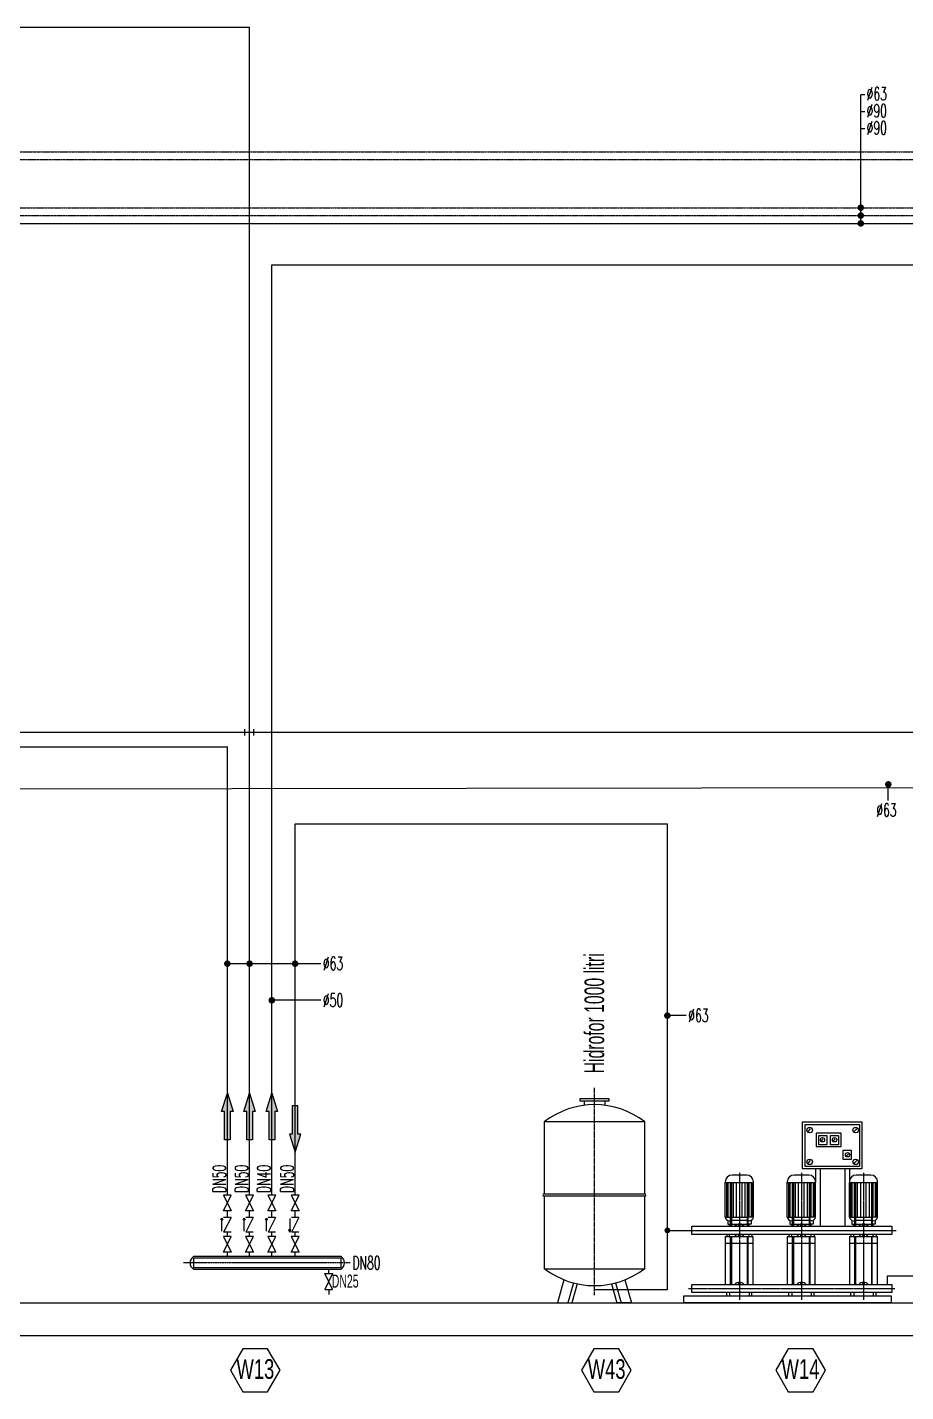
# Model space of a CAD drawing. Header units: inches. Extents: x -213476 to 33124, y -97366 to -68351.
# Drawn here: x -139428 to -134064, y -94996 to -86666 of the extents above; entities that cross this region are included whole.
import ezdxf
from ezdxf.enums import TextEntityAlignment as Align

# ---------------------------------------------------------------- set-up
doc = ezdxf.new("R2010")
doc.units = ezdxf.units.IN
doc.header["$MEASUREMENT"] = 0
doc.set_wipeout_variables(frame=1)
for name, pattern in [('ACAD_ISO06W100', [36, 24, -3, 0, -3, 0, -3, 0, -3]), ('CENTER2', [28.575, 19.05, -3.175, 3.175, -3.175]), ('SICAKSU', [1.25, 0.625, -0.125, 0.125, -0.125, 0.125, -0.125])]:
    doc.linetypes.add(name, pattern=pattern)
for name, color, linetype in [('duvar', 3, 'Continuous'), ('ok', 7, 'Continuous'), ('t- pis çap', 7, 'Continuous'), ('T-ISICİHAZ', 8, 'Continuous'), ('T-NOT', 7, 'Continuous'), ('t-sirkulasyon', 7, 'Continuous'), ('t-sirkülasyon', 7, 'ACAD_ISO06W100'), ('t-soguk', 161, 'Continuous'), ('t-sıcak', 10, 'SICAKSU'), ('t-temiz çap', 7, 'Continuous'), ('t-vana', 7, 'Continuous'), ('t-yumuşak su', 7, 'Continuous')]:
    doc.layers.add(name, color=color, linetype=linetype)
doc.layers.add('t-çap', color=2, linetype='Continuous', true_color=0xffff00)
doc.styles.add('ARIAL', font='wturkce.shx')
doc.styles.add('not', font='WTURKCE.SHX', dxfattribs={"width": 0.6, "height": 10})
doc.styles.get("Standard").update_dxf_attribs({"font": 'arial.ttf'})
doc.styles.add('t-sihsemacap', font='txt.shx', dxfattribs={"width": 0.6, "height": 10})
doc.styles.add('t-temiz çap', font='wturkce.shx', dxfattribs={"width": 0.6, "height": 10})
doc.styles.add('T-TOPLAM', font='txt.shx', dxfattribs={"width": 0.6, "height": 10})
doc.linetypes.add('Yumusaksu', pattern='A,1.5,-0.15,["Ys",Standard,S=0.2,R=0,X=-0.05,Y=-0.05],-0.35', length=2)

# ---------------------------------------------------------------- blocks, each defined once
blk = doc.blocks.new('t-vana')
at = {"color": 7}
blk.add_wipeout([(6, 12), (0, 12), (6, 0), (0, 0), (6, 12), (0, 12)], dxfattribs=at).dxf.layer = 'T-ISICİHAZ'
at = {"layer": 't-vana'}
for p, q in [((6, 12), (0, 12)), ((0, 12), (6, 0)), ((0, 0), (6, 12)), ((6, 0), (0, 0))]:
    blk.add_line(p, q, dxfattribs=at)
blk = doc.blocks.new('A$C12F96355')
at = {"layer": 'ok', "ltscale": 100}
blk.add_hatch(color=256, dxfattribs=at).paths.add_polyline_path([(-16.44, 1), (-16.44, -1), (-6.42, -1), (-6.42, -2.01), (0, 0), (-6.42, 2.01), (-6.42, 1)])
blk.add_lwpolyline([(-6.42, -1), (-16.44, -1), (-16.44, 1), (-6.42, 1), (-6.42, 2.01), (0, 0), (-6.42, -2.01), (-6.42, -1), (-16.44, -1)], dxfattribs=at)

msp = doc.modelspace()

# ---------------------------------------------------------------- linework, layer by layer
at = {"layer": 'duvar', "color": 3, "lineweight": -3}
for p, q in [((-213010.7, -94453.6), (-13803.3, -94453.6)), ((-213010.7, -94653.6), (-13803.3, -94653.6))]:
    msp.add_line(p, q, dxfattribs=at)
at = {"layer": 't- pis çap'}
for p, q in [((-138098.7, -90989.6), (-138098.7, -90951)), ((-138044.6, -90989.6), (-138044.6, -90951))]:
    msp.add_line(p, q, dxfattribs=at)
at = {"layer": 'T-ISICİHAZ', "color": 7}
for p, q in [((-136052, -93207), (-135877.8, -93207)), ((-136052, -93222.7), (-136052, -93207)), ((-135877.8, -93207), (-135877.8, -93222.7)), ((-135877.8, -93222.7), (-136052, -93222.7)), ((-136027, -93222.9), (-136027, -93247.6)), ((-135900.1, -93247.7), (-135900.1, -93223.5)), ((-135657.3, -93348.2), (-136272.6, -93348.2)), ((-136272.6, -93348.2), (-136272.6, -93787.6)), ((-135657.3, -93787.6), (-135657.3, -93348.2)), ((-134658.8, -93407.2), (-134644.4, -93391.2)), ((-134578.6, -93464.8), (-134567.1, -93451.9)), ((-134505.3, -93464.8), (-134493.8, -93451.9)), ((-134377.8, -93407.2), (-134363.4, -93391.2)), ((-134425.7, -93556.3), (-134414.3, -93543.5)), ((-134658.8, -93601.3), (-134644.4, -93585.2)), ((-134614.5, -93633), (-134614.5, -93719.9)), ((-134586.7, -93633), (-134586.7, -93986.4)), ((-134435.7, -93633), (-134435.7, -93986.4)), ((-134408, -93633), (-134408, -93715.4)), ((-134377.8, -93601.3), (-134363.4, -93585.2)), ((-135166, -93715.4), (-135166, -93719.9)), ((-135035.5, -93673.4), (-135124, -93673.4)), ((-134993.5, -93929.7), (-134993.5, -93715.4)), ((-134787, -93715.4), (-134787, -93719.9)), ((-134656.5, -93673.4), (-134745, -93673.4)), ((-134614.5, -93929.7), (-134614.5, -93715.4)), ((-134408, -93715.4), (-134408, -93719.9)), ((-134277.5, -93673.4), (-134366, -93673.4)), ((-134235.4, -93929.7), (-134235.4, -93715.4)), ((-136272.5, -93787.6), (-135657.3, -93787.6)), ((-135166, -93929.7), (-135166, -93719.9)), ((-135166, -93719.9), (-134993.5, -93719.9)), ((-135158.9, -93719.9), (-135158.9, -93929.7)), ((-135150.9, -93719.9), (-135150.9, -93929.7)), ((-135136.8, -93719.9), (-135136.8, -93929.7)), ((-135133.7, -93986.4), (-135133.7, -93719.9)), ((-135127.7, -93719.9), (-135127.7, -93986.4)), ((-135117.8, -93719.9), (-135117.8, -93929.7)), ((-135098.8, -93719.9), (-135098.8, -93900.8)), ((-135064.7, -93719.9), (-135064.7, -93900.8)), ((-135045.6, -93719.9), (-135045.6, -93929.7)), ((-135031.9, -93719.9), (-135031.9, -93986.4)), ((-135025.8, -93986.4), (-135025.8, -93719.9)), ((-135022.7, -93719.9), (-135022.7, -93929.7)), ((-135008.6, -93719.9), (-135008.6, -93929.7)), ((-135000.6, -93719.9), (-135000.6, -93929.7)), ((-134787, -93929.7), (-134787, -93719.9)), ((-134787, -93719.9), (-134614.5, -93719.9)), ((-134779.9, -93719.9), (-134779.9, -93929.7)), ((-134771.9, -93719.9), (-134771.9, -93929.7)), ((-134757.8, -93719.9), (-134757.8, -93929.7)), ((-134754.6, -93986.4), (-134754.6, -93719.9)), ((-134748.7, -93719.9), (-134748.7, -93986.4)), ((-134738.8, -93719.9), (-134738.8, -93929.7)), ((-134719.7, -93719.9), (-134719.7, -93900.8)), ((-134685.7, -93719.9), (-134685.7, -93900.8)), ((-134666.6, -93719.9), (-134666.6, -93929.7)), ((-134652.9, -93719.9), (-134652.9, -93986.4)), ((-134646.8, -93986.4), (-134646.8, -93719.9)), ((-134643.6, -93719.9), (-134643.6, -93929.7)), ((-134629.6, -93719.9), (-134629.6, -93929.7)), ((-134621.6, -93719.9), (-134621.6, -93929.7)), ((-134408, -93929.7), (-134408, -93719.9)), ((-134408, -93719.9), (-134235.4, -93719.9)), ((-134400.9, -93719.9), (-134400.9, -93929.7)), ((-134392.8, -93719.9), (-134392.8, -93929.7)), ((-134378.8, -93719.9), (-134378.8, -93929.7)), ((-134375.6, -93986.4), (-134375.6, -93719.9)), ((-134369.6, -93719.9), (-134369.6, -93986.4)), ((-134359.8, -93719.9), (-134359.8, -93929.7)), ((-134340.7, -93719.9), (-134340.7, -93900.8)), ((-134306.6, -93719.9), (-134306.6, -93900.8)), ((-134287.6, -93719.9), (-134287.6, -93929.7)), ((-134273.8, -93719.9), (-134273.8, -93986.4)), ((-134267.8, -93986.4), (-134267.8, -93719.9)), ((-134264.6, -93719.9), (-134264.6, -93929.7)), ((-134250.6, -93719.9), (-134250.6, -93929.7)), ((-134242.6, -93719.9), (-134242.6, -93929.7)), ((-136272.6, -93801.7), (-136272.6, -94245.1)), ((-135657.6, -93801.8), (-136272.5, -93801.8)), ((-135657.3, -94245.1), (-135657.3, -93802.2)), ((-135166, -93929.7), (-135133.7, -93929.7)), ((-135151.1, -93950), (-135151.1, -93972.9)), ((-135141.4, -93952), (-135133.7, -93952)), ((-135127.7, -93929.7), (-135031.8, -93929.7)), ((-135031.8, -93951.7), (-135127.7, -93951.7)), ((-135098.8, -93899.1), (-135098.8, -93929.7)), ((-135064.7, -93899.1), (-135064.7, -93929.7)), ((-134993.5, -93929.7), (-135025.8, -93929.7)), ((-135018.2, -93952), (-135025.8, -93952)), ((-135008.4, -93950), (-135008.4, -93972.9)), ((-134787, -93929.7), (-134754.6, -93929.7)), ((-134772.1, -93950), (-134772.1, -93972.9)), ((-134762.3, -93952), (-134754.6, -93952)), ((-134748.7, -93929.7), (-134652.8, -93929.7)), ((-134652.8, -93951.7), (-134748.7, -93951.7)), ((-134719.7, -93899.1), (-134719.7, -93929.7)), ((-134685.7, -93899.1), (-134685.7, -93929.7)), ((-134614.5, -93929.7), (-134646.8, -93929.7)), ((-134639.1, -93952), (-134646.8, -93952)), ((-134629.4, -93950), (-134629.4, -93972.9)), ((-134408, -93929.7), (-134375.6, -93929.7)), ((-134393.1, -93950), (-134393.1, -93972.9)), ((-134383.3, -93952), (-134375.6, -93952)), ((-134369.6, -93929.7), (-134273.8, -93929.7)), ((-134273.8, -93951.7), (-134369.6, -93951.7)), ((-134340.7, -93899.1), (-134340.7, -93929.7)), ((-134306.6, -93899.1), (-134306.6, -93929.7)), ((-134235.4, -93929.7), (-134267.8, -93929.7)), ((-134260.1, -93952), (-134267.8, -93952)), ((-134250.3, -93950), (-134250.3, -93972.9)), ((-135387.6, -94011.3), (-134122.3, -94011.3)), ((-135369, -94036.2), (-135369, -93986.4)), ((-135369, -93986.4), (-134149.6, -93986.4)), ((-134149.6, -94036.2), (-135369, -94036.2)), ((-135166, -94049.5), (-135166, -94340.8)), ((-135166, -94049.5), (-135118.2, -94049.5)), ((-135156.4, -94036.2), (-135156.4, -94049.5)), ((-135151.1, -93972.9), (-135133.7, -93972.9)), ((-135139.1, -93986.4), (-135139.1, -93972.9)), ((-135139, -94049.5), (-135139, -94036.2)), ((-135133.7, -94340.8), (-135133.7, -94049.5)), ((-135127.7, -93972.9), (-135031.8, -93972.9)), ((-135127.7, -94049.5), (-135127.7, -94340.8)), ((-135119.3, -94049.5), (-135025.1, -94049.5)), ((-135099.1, -93973), (-135099.1, -93978.4)), ((-135099.1, -94049.5), (-135099.1, -94044.2)), ((-135058.5, -93973), (-135058.5, -93979.6)), ((-135058.5, -94049.5), (-135058.5, -94043)), ((-135031.9, -94049.5), (-135031.9, -94340.8)), ((-135025.9, -94340.8), (-135025.9, -94049.5)), ((-135025.9, -94049.5), (-134997.2, -94049.5)), ((-135008.4, -93972.9), (-135025.8, -93972.9)), ((-135020.5, -94049.5), (-135020.5, -94036.2)), ((-135020.4, -93986.4), (-135020.4, -93972.9)), ((-135003.1, -94036.2), (-135003.1, -94049.5)), ((-134997.2, -94049.5), (-134997.2, -94340.8)), ((-134787, -94049.5), (-134787, -94340.8)), ((-134787, -94049.5), (-134739.2, -94049.5)), ((-134777.4, -94036.2), (-134777.4, -94049.5)), ((-134772.1, -93972.9), (-134754.6, -93972.9)), ((-134760, -93986.4), (-134760, -93972.9)), ((-134760, -94049.5), (-134760, -94036.2)), ((-134754.6, -94340.8), (-134754.6, -94049.5)), ((-134748.7, -93972.9), (-134652.8, -93972.9)), ((-134748.7, -94049.5), (-134748.7, -94340.8)), ((-134740.3, -94049.5), (-134646.1, -94049.5)), ((-134720.1, -93973), (-134720.1, -93978.4)), ((-134720.1, -94049.5), (-134720.1, -94044.2)), ((-134679.4, -93973), (-134679.4, -93979.6)), ((-134679.4, -94049.5), (-134679.4, -94043)), ((-134652.9, -94049.5), (-134652.9, -94340.8)), ((-134646.9, -94340.8), (-134646.9, -94049.5)), ((-134646.9, -94049.5), (-134618.1, -94049.5)), ((-134629.4, -93972.9), (-134646.8, -93972.9)), ((-134641.5, -94049.5), (-134641.5, -94036.2)), ((-134641.4, -93986.4), (-134641.4, -93972.9)), ((-134624, -94036.2), (-134624, -94049.5)), ((-134618.1, -94049.5), (-134618.1, -94340.8)), ((-134408, -94049.5), (-134408, -94340.8)), ((-134408, -94049.5), (-134360.2, -94049.5)), ((-134398.4, -94036.2), (-134398.4, -94049.5)), ((-134393.1, -93972.9), (-134375.6, -93972.9)), ((-134381, -93986.4), (-134381, -93972.9)), ((-134380.9, -94049.5), (-134380.9, -94036.2)), ((-134375.6, -94340.8), (-134375.6, -94049.5)), ((-134369.6, -93972.9), (-134273.8, -93972.9)), ((-134369.6, -94049.5), (-134369.6, -94340.8)), ((-134361.3, -94049.5), (-134267.1, -94049.5)), ((-134341.1, -93973), (-134341.1, -93978.4)), ((-134341.1, -94049.5), (-134341.1, -94044.2)), ((-134300.4, -93973), (-134300.4, -93979.6)), ((-134300.4, -94049.5), (-134300.4, -94043)), ((-134273.8, -94049.5), (-134273.8, -94340.8)), ((-134267.9, -94340.8), (-134267.9, -94049.5)), ((-134267.9, -94049.5), (-134239.1, -94049.5)), ((-134250.3, -93972.9), (-134267.8, -93972.9)), ((-134262.5, -94049.5), (-134262.5, -94036.2)), ((-134262.4, -93986.4), (-134262.4, -93972.9)), ((-134245, -94036.2), (-134245, -94049.5)), ((-134239.1, -94049.5), (-134239.1, -94340.8)), ((-134149.6, -93986.4), (-134149.6, -94036.2)), ((-135166, -94089), (-135133.7, -94089)), ((-135127.8, -94089), (-135031.8, -94089)), ((-135025.9, -94089), (-134997.2, -94089)), ((-134787, -94089), (-134754.6, -94089)), ((-134748.7, -94089), (-134652.8, -94089)), ((-134646.9, -94089), (-134618.1, -94089)), ((-134408, -94089), (-134375.6, -94089)), ((-134369.7, -94089), (-134273.8, -94089)), ((-134267.9, -94089), (-134239.1, -94089)), ((-137512, -94180.5), (-138412.7, -94180.5)), ((-138412.7, -94180.5), (-138412.7, -94238.5)), ((-137512, -94238.5), (-137512, -94180.5)), ((-138412.7, -94238.5), (-137512, -94238.5)), ((-137587.3, -94275.5), (-137587.3, -94248.2)), ((-136272.6, -94245.1), (-135657.3, -94245.1)), ((-137587.3, -94371.8), (-137587.3, -94403.1)), ((-136151, -94312.5), (-136191, -94453.6)), ((-136092.9, -94331.9), (-136127.3, -94453.6)), ((-136069.4, -94337.6), (-136102.3, -94453.6)), ((-135860.5, -94337.6), (-135827.6, -94453.6)), ((-135837, -94331.9), (-135802.5, -94453.6)), ((-135778.9, -94312.5), (-135738.9, -94453.6)), ((-135369, -94390.7), (-135369, -94340.8)), ((-135369, -94340.8), (-134149.6, -94340.8)), ((-134149.6, -94340.8), (-134149.6, -94390.7)), ((-136191, -94453.6), (-136102.3, -94453.6)), ((-135738.9, -94453.6), (-135827.6, -94453.6)), ((-135420, -94412), (-135420, -94453.6)), ((-134149.9, -94412), (-135420, -94412)), ((-134149.9, -94453.6), (-135420, -94453.6)), ((-134149.6, -94390.7), (-135369, -94390.7)), ((-135156.4, -94412), (-135156.4, -94390.7)), ((-135139, -94390.7), (-135139, -94412)), ((-135020.5, -94390.7), (-135020.5, -94412)), ((-135003.1, -94412), (-135003.1, -94390.7)), ((-134777.4, -94412), (-134777.4, -94390.7)), ((-134760, -94390.7), (-134760, -94412)), ((-134641.5, -94390.7), (-134641.5, -94412)), ((-134624, -94412), (-134624, -94390.7)), ((-134398.4, -94412), (-134398.4, -94390.7)), ((-134380.9, -94390.7), (-134380.9, -94412)), ((-134262.5, -94390.7), (-134262.5, -94412)), ((-134245, -94412), (-134245, -94390.7)), ((-134149.9, -94453.6), (-134149.9, -94412))]:
    msp.add_line(p, q, dxfattribs=at)
at = {"layer": 'T-ISICİHAZ', "color": 7, "linetype": 'CENTER2', "ltscale": 0.8}
msp.add_line((-135964.9, -94405.9), (-135964.9, -93141), dxfattribs=at)
at = {"layer": 'T-ISICİHAZ', "color": 7, "linetype": 'CENTER2', "ltscale": 0.6}
for p, q in [((-135079.8, -93660.3), (-135079.8, -94434.9)), ((-134700.7, -93660.3), (-134700.7, -94434.9)), ((-134321.7, -93660.3), (-134321.7, -94434.9)), ((-135389.5, -94365.7), (-134139.1, -94365.7))]:
    msp.add_line(p, q, dxfattribs=at)
at = {"layer": 'T-ISICİHAZ', "color": 7, "linetype": 'CENTER2', "ltscale": 0.5}
msp.add_line((-137456.4, -94209.5), (-138473.1, -94209.5), dxfattribs=at)
at = {"layer": 'T-ISICİHAZ', "color": 240}
for p, q in [((-137511.9, -94170.9), (-138412.7, -94170.9)), ((-138412.9, -94248.1), (-137512.2, -94248.1))]:
    msp.add_line(p, q, dxfattribs=at)
at = {"layer": 'T-ISICİHAZ', "color": 7}
for points in [[(-134695.9, -93351.2), (-134695.9, -93633), (-134329.4, -93633), (-134329.4, -93351.2)], [(-134679, -93366.8), (-134679, -93619.4), (-134345.1, -93619.4), (-134345.1, -93366.8)], [(-134611.5, -93418.5), (-134611.5, -93499.8), (-134458.1, -93499.8), (-134458.1, -93418.5)], [(-134597.3, -93434.8), (-134597.3, -93486.5), (-134544.4, -93486.5), (-134544.4, -93434.8)], [(-134525.2, -93434.8), (-134525.2, -93486.5), (-134472.3, -93486.5), (-134472.3, -93434.8)], [(-134448.3, -93524), (-134448.3, -93575.6), (-134395.4, -93575.6), (-134395.4, -93524)]]:
    msp.add_lwpolyline(points, close=True, dxfattribs=at)
at = {"layer": 'T-ISICİHAZ', "color": 4}
for points in [[(-138112.1, -94996.3), (-137960.4, -94996.3), (-137884.6, -94864.9), (-137960.4, -94733.6), (-138112.1, -94733.6), (-138187.9, -94864.9)], [(-135967.4, -94996.3), (-135815.7, -94996.3), (-135739.9, -94864.9), (-135815.7, -94733.6), (-135967.4, -94733.6), (-136043.2, -94864.9)], [(-134780.8, -94996.3), (-134629.2, -94996.3), (-134553.3, -94864.9), (-134629.2, -94733.6), (-134780.8, -94733.6), (-134856.7, -94864.9)]]:
    msp.add_lwpolyline(points, close=True, dxfattribs=at)
at = {"layer": 'T-ISICİHAZ', "color": 7}
for centre, radius in [((-134650.6, -93399.1), 16.5), ((-134369.7, -93399.1), 16.5), ((-134572.1, -93458.3), 13.2), ((-134498.8, -93458.3), 13.2), ((-134419.3, -93549.9), 13.2), ((-134650.6, -93593.2), 16.5), ((-134369.7, -93593.2), 16.5), ((-135079.8, -93980.3), 4.67), ((-135079.8, -94042.3), 4.67), ((-134700.7, -93980.3), 4.67), ((-134700.7, -94042.3), 4.67), ((-134321.7, -93980.3), 4.67), ((-134321.7, -94042.3), 4.67), ((-135079.8, -94335.1), 4.67), ((-134700.7, -94335.1), 4.67), ((-134321.7, -94335.1), 4.67)]:
    msp.add_circle(centre, radius, dxfattribs=at)
for centre, radius, start, end in [((-135963.9, -93743.3), 499.6, 52.0694, 127.9306), ((-135124, -93715.4), 42, 90, 180), ((-135035.5, -93715.4), 42, 0, 90), ((-134745, -93715.4), 42, 90, 180), ((-134656.5, -93715.4), 42, 0, 90), ((-134366, -93715.4), 42, 90, 180), ((-134277.5, -93715.4), 42, 0, 90), ((-136272.5, -93794.7), 7.16, 90, 270), ((-135657.3, -93794.7), 7.16, 270, 90), ((-135141.4, -93927.2), 24.8, 185.70522, 270), ((-135018.2, -93927.2), 24.8, 270, 354.29478), ((-134762.3, -93927.2), 24.8, 185.70522, 270), ((-134639.1, -93927.2), 24.8, 270, 354.29478), ((-134383.3, -93927.2), 24.8, 185.70522, 270), ((-134260.1, -93927.2), 24.8, 270, 354.29478), ((-135079.8, -94011.2), 38.1, 40.43614, 139.56386), ((-135079.8, -94011.4), 38.1, 220.67192, 319.32808), ((-134700.7, -94011.2), 38.1, 40.43614, 139.56386), ((-134700.7, -94011.4), 38.1, 220.67192, 319.32808), ((-134321.7, -94011.2), 38.1, 40.43614, 139.56386), ((-134321.7, -94011.4), 38.1, 220.67192, 319.32808), ((-135963.9, -93849.2), 499.6, 232.0694, 307.9306), ((-135079.8, -94366), 38.1, 41.39477, 138.60523), ((-134700.7, -94366), 38.1, 41.39477, 138.60523), ((-134321.7, -94366), 38.1, 41.39477, 138.60523)]:
    msp.add_arc(centre, radius, start, end, dxfattribs=at)
at = {"layer": 'T-ISICİHAZ', "color": 240}
for centre, start, end in [((-138387.7, -94209.6), 122.81489, 236.86326), ((-137537.1, -94209.4), 302.75722, 56.80617)]:
    msp.add_arc(centre, 46, start, end, dxfattribs=at)
at = {"layer": 't-sirkülasyon', "ltscale": 0.04}
for p, q in [((-169707.2, -87426, 0), (-112672.9, -87426, 0)), ((-157724.2, -87767.2, 0), (-112672.9, -87767.2, 0))]:
    msp.add_line(p, q, dxfattribs=at)
at = {"layer": 't-soguk'}
for p, q in [((-154679, -90970.3), (-121471.9, -90970.3, 0)), ((-141721.6, -91319.6), (-121631.9, -91288, 0))]:
    msp.add_line(p, q, dxfattribs=at)
at = {"layer": 't-sıcak'}
for p, q in [((-168411.7, -87474, 0), (-112672.9, -87474, 0)), ((-161246.2, -87815.2, 0), (-112672.9, -87815.2, 0))]:
    msp.add_line(p, q, dxfattribs=at)
at = {"layer": 't-temiz çap', "color": 7, "ltscale": 0.5}
for p, q in [((-134338.5, -87863.2), (-134338.5, -87077.3)), ((-134314.5, -87077.3), (-134338.5, -87077.3)), ((-134314.5, -87181.3), (-134338.5, -87181.3)), ((-134314.5, -87285.3), (-134338.5, -87285.3)), ((-137636, -92382.9), (-138206.2, -92382.9)), ((-137636, -92606.7), (-137934.4, -92606.7)), ((-135405.1, -92700.1), (-135519.4, -92700.1))]:
    msp.add_line(p, q, dxfattribs=at)
at = {"layer": 't-temiz çap', "color": 7, "ltscale": 0.5, "const_width": 20, "elevation": 0}
for points in [[(-134348.5, -87767.2, 1), (-134328.5, -87767.2, 1)], [(-134348.5, -87815.2, 1), (-134328.5, -87815.2, 1)], [(-134348.5, -87863.2, 1), (-134328.5, -87863.2, 1)]]:
    msp.add_lwpolyline(points, format="xyb", close=True, dxfattribs=at)
at = {"layer": 't-temiz çap', "color": 7, "ltscale": 0.5, "const_width": 20}
for points in [[(-138216.2, -92382.9, 1), (-138196.2, -92382.9, 1)], [(-138080.3, -92382.9, 1), (-138060.3, -92382.9, 1)], [(-137802.4, -92382.9, 1), (-137782.4, -92382.9, 1)], [(-137944.4, -92606.7, 1), (-137924.4, -92606.7, 1)], [(-135529.4, -92700.1, 1), (-135509.4, -92700.1, 1)]]:
    msp.add_lwpolyline(points, format="xyb", close=True, dxfattribs=at)
at = {"layer": 't-vana'}
for p, q in [((-138245.6, -93946.8), (-138239.5, -93934.6)), ((-138233.3, -93946.8), (-138245.6, -93946.8)), ((-138239.5, -93934.6), (-138233.3, -93946.8)), ((-138239.5, -94016.9), (-138239.5, -93946.8)), ((-138183.6, -93932.7), (-138228.8, -94023.1)), ((-138183.6, -93932.7), (-138228.8, -93932.7)), ((-138109.7, -93946.8), (-138103.6, -93934.6)), ((-138097.4, -93946.8), (-138109.7, -93946.8)), ((-138103.6, -93934.6), (-138097.4, -93946.8)), ((-138103.6, -94016.9), (-138103.6, -93946.8)), ((-138047.7, -93932.7), (-138092.9, -94023.1)), ((-138047.7, -93932.7), (-138092.9, -93932.7)), ((-137973.8, -93946.8), (-137967.7, -93934.6)), ((-137961.5, -93946.8), (-137973.8, -93946.8)), ((-137967.7, -93934.6), (-137961.5, -93946.8)), ((-137967.7, -94016.9), (-137967.7, -93946.8)), ((-137911.8, -93932.7), (-137957, -94023.1)), ((-137911.8, -93932.7), (-137957, -93932.7)), ((-137825.6, -93938.9), (-137825.6, -94008.9)), ((-137769.8, -93932.7), (-137815, -94023.1)), ((-137769.8, -93932.7), (-137815, -93932.7)), ((-138183.6, -94023.1), (-138228.8, -94023.1)), ((-138047.7, -94023.1), (-138092.9, -94023.1)), ((-137911.8, -94023.1), (-137957, -94023.1)), ((-137831.8, -94008.9), (-137825.6, -94021.2)), ((-137819.5, -94008.9), (-137831.8, -94008.9)), ((-137825.6, -94021.2), (-137819.5, -94008.9)), ((-137769.8, -94023.1), (-137815, -94023.1))]:
    msp.add_line(p, q, dxfattribs=at)
at = {"layer": 't-yumuşak su', "color": 52, "linetype": 'Yumusaksu', "ltscale": 0.7}
for p, q in [((-211797, -86665.8, 0), (-138070.3, -86665.8, 0)), ((-138070.3, -93795.3), (-138070.3, -86665.8, 0)), ((-154832.5, -87863.2, 0), (-112672.9, -87863.2, 0)), ((-137934.4, -88115.8, 0), (-112672.9, -88115.8, 0)), ((-137934.4, -93795.3), (-137934.4, -88115.8, 0)), ((-167149.8, -91059.6), (-138206.2, -91059.6)), ((-138206.2, -93795.3), (-138206.2, -91059.6, 0)), ((-137792.4, -93795.3), (-137792.4, -91529.8, 0)), ((-137792.4, -91529.8, 0), (-135519.4, -91529.8)), ((-135519.4, -94372.5), (-135519.4, -91529.8)), ((-138206.2, -93932.7), (-138206.2, -93891.6)), ((-138070.3, -93932.7), (-138070.3, -93891.6)), ((-137934.4, -93932.7), (-137934.4, -93891.6)), ((-137792.4, -93932.7), (-137792.4, -93891.6)), ((-138206.2, -94048.6), (-138206.2, -94023.1)), ((-138070.3, -94048.6), (-138070.3, -94023.1)), ((-137934.4, -94048.6), (-137934.4, -94023.1)), ((-137792.4, -94048.6), (-137792.4, -94023.1)), ((-135519.4, -94011.3), (-135377.1, -94011.3)), ((-138206.2, -94170.9), (-138206.2, -94145)), ((-138070.3, -94170.9), (-138070.3, -94145)), ((-137934.4, -94170.9), (-137934.4, -94145)), ((-137792.4, -94170.9), (-137792.4, -94145)), ((-134175.1, -94288.8), (-134001, -94288.8)), ((-134175.1, -94340.8), (-134175.1, -94288.8)), ((-135964.9, -94372.5), (-135519.4, -94372.5)), ((-134149.6, -94365.9), (-134129.9, -94365.9))]:
    msp.add_line(p, q, dxfattribs=at)
at = {"layer": 't-yumuşak su', "color": 52, "linetype": 'Yumusaksu', "ltscale": 0.7, "const_width": 17.6}
msp.add_lwpolyline([(-135528.2, -94011.3, 1), (-135510.6, -94011.3, 1)], format="xyb", close=True, dxfattribs=at)
at = {"layer": 't-çap', "color": 7}
msp.add_line((-134170.3, -91387.1), (-134170.3, -91288), dxfattribs=at)
at = {"layer": 't-çap', "color": 7, "const_width": 20}
msp.add_lwpolyline([(-134180.3, -91288, 1), (-134160.3, -91288, 1)], format="xyb", close=True, dxfattribs=at)

# ---------------------------------------------------------------- block references
at = {"layer": 'ok', "color": 0, "ltscale": 100}
for p, xscale, yscale, zscale, rotation in [((-138206.2, -93174.3), 17.28000000026077, 17.28000000026077, 17.28000000026077, 90), ((-138070.3, -93174.3), 17.28000000026077, 17.28000000026077, 17.28000000026077, 90), ((-137934.4, -93174.3), 17.28000000026077, 17.28000000026077, 17.28000000026077, 90), ((-137792.4, -93534.6), -17.28000000026077, 17.27999999979511, 17.28, 89.99999999999967)]:
    msp.add_blockref('A$C12F96355', p, dxfattribs=dict(at, xscale=xscale, yscale=yscale, zscale=zscale, rotation=rotation))

# ---------------------------------------------------------------- texts
at = {"layer": 'T-ISICİHAZ', "color": 7, "style": 'ARIAL', "width": 0.7}
for s, p in [('W13', (-138035, -94917.7)), ('W43', (-135890.2, -94917.7)), ('W14', (-134706.6, -94917.7))]:
    msp.add_text(s, height=120, dxfattribs=at).set_placement(p, align=Align.CENTER)
at = {"layer": 'T-NOT', "color": 150, "style": 'not', "width": 0.6}
msp.add_text('Hidrofor 1000 litri', height=120, rotation=90, dxfattribs=at).set_placement((-135905.5, -93052.7, 0))
at = {"layer": 't-sirkulasyon', "color": 6, "linetype": 'Continuous', "style": 't-sihsemacap', "width": 0.6}
msp.add_text('%%C63', height=80, dxfattribs=at).set_placement((-134302.7, -87071.6), align=Align.MIDDLE_LEFT)
at = {"layer": 't-temiz çap', "color": 10, "linetype": 'Continuous', "style": 't-sihsemacap', "width": 0.6}
msp.add_text('%%C90', height=80, dxfattribs=at).set_placement((-134302.7, -87175.6), align=Align.MIDDLE_LEFT)
at = {"layer": 't-temiz çap', "color": 52, "linetype": 'Yumusaksu', "ltscale": 0.5, "style": 't-sihsemacap', "width": 0.6}
msp.add_text('%%C90', height=80, dxfattribs=at).set_placement((-134302.7, -87279.6), align=Align.MIDDLE_LEFT)
at = {"layer": 't-temiz çap', "color": 7, "ltscale": 0.5, "style": 't-sihsemacap', "width": 0.6}
for s, p in [('%%C63', (-137622.7, -92381.6)), ('%%C50', (-137622.7, -92605.5)), ('%%C63', (-135391.8, -92698.8))]:
    msp.add_text(s, height=80, dxfattribs=at).set_placement(p, align=Align.MIDDLE_LEFT)
at = {"layer": 't-yumuşak su', "color": 52, "linetype": 'Yumusaksu', "ltscale": 0.5, "style": 't-sihsemacap', "width": 0.6}
msp.add_text('%%C63', height=80, dxfattribs=at).set_placement((-134242.8, -91444.9), align=Align.MIDDLE_LEFT)
at = {"layer": 't-çap', "color": 7, "style": 'T-TOPLAM', "width": 0.6}
msp.add_text('DN80', height=80, dxfattribs=at).set_placement((-137442, -94249.6))

# ---------------------------------------------------------------- next in the draw order: block references
at = {"layer": 't-vana', "xscale": 8, "yscale": 8, "zscale": 8}
for p in [(-138230.3, -93891.7), (-138094.4, -93891.7), (-137816.5, -93891.7), (-138230.3, -94145), (-138094.4, -94145), (-137958.5, -94145), (-137816.5, -94145)]:
    msp.add_blockref('t-vana', p, dxfattribs=at)
at = {"layer": 't-vana', "xscale": 8, "yscale": 8, "zscale": 8, "rotation": 180}
msp.add_blockref('t-vana', (-137563.2, -94275.5), dxfattribs=at)

# ---------------------------------------------------------------- next in the draw order: texts
at = {"layer": 't-temiz çap', "color": 7, "ltscale": 0.5, "style": 't-sihsemacap', "width": 0.6}
for p in [(-138255.3, -93781.5), (-138119.4, -93781.5), (-137841.5, -93781.5)]:
    msp.add_text('DN50', height=80, rotation=90, dxfattribs=at).set_placement(p, align=Align.MIDDLE_LEFT)
at = {"layer": 't-temiz çap', "color": 200, "style": 't-temiz çap', "width": 0.6}
msp.add_text('DN25', height=80, dxfattribs=at).set_placement((-137568.7, -94360.7))

# ---------------------------------------------------------------- next in the draw order: block references
at = {"layer": 't-vana', "xscale": 8, "yscale": 8, "zscale": 8}
msp.add_blockref('t-vana', (-137958.5, -93891.7), dxfattribs=at)

# ---------------------------------------------------------------- next in the draw order: texts
at = {"layer": 't-temiz çap', "color": 7, "ltscale": 0.5, "style": 't-sihsemacap', "width": 0.6}
msp.add_text('DN40', height=80, rotation=90, dxfattribs=at).set_placement((-137983.5, -93781.5), align=Align.MIDDLE_LEFT)

doc.saveas('drawing.dxf')
